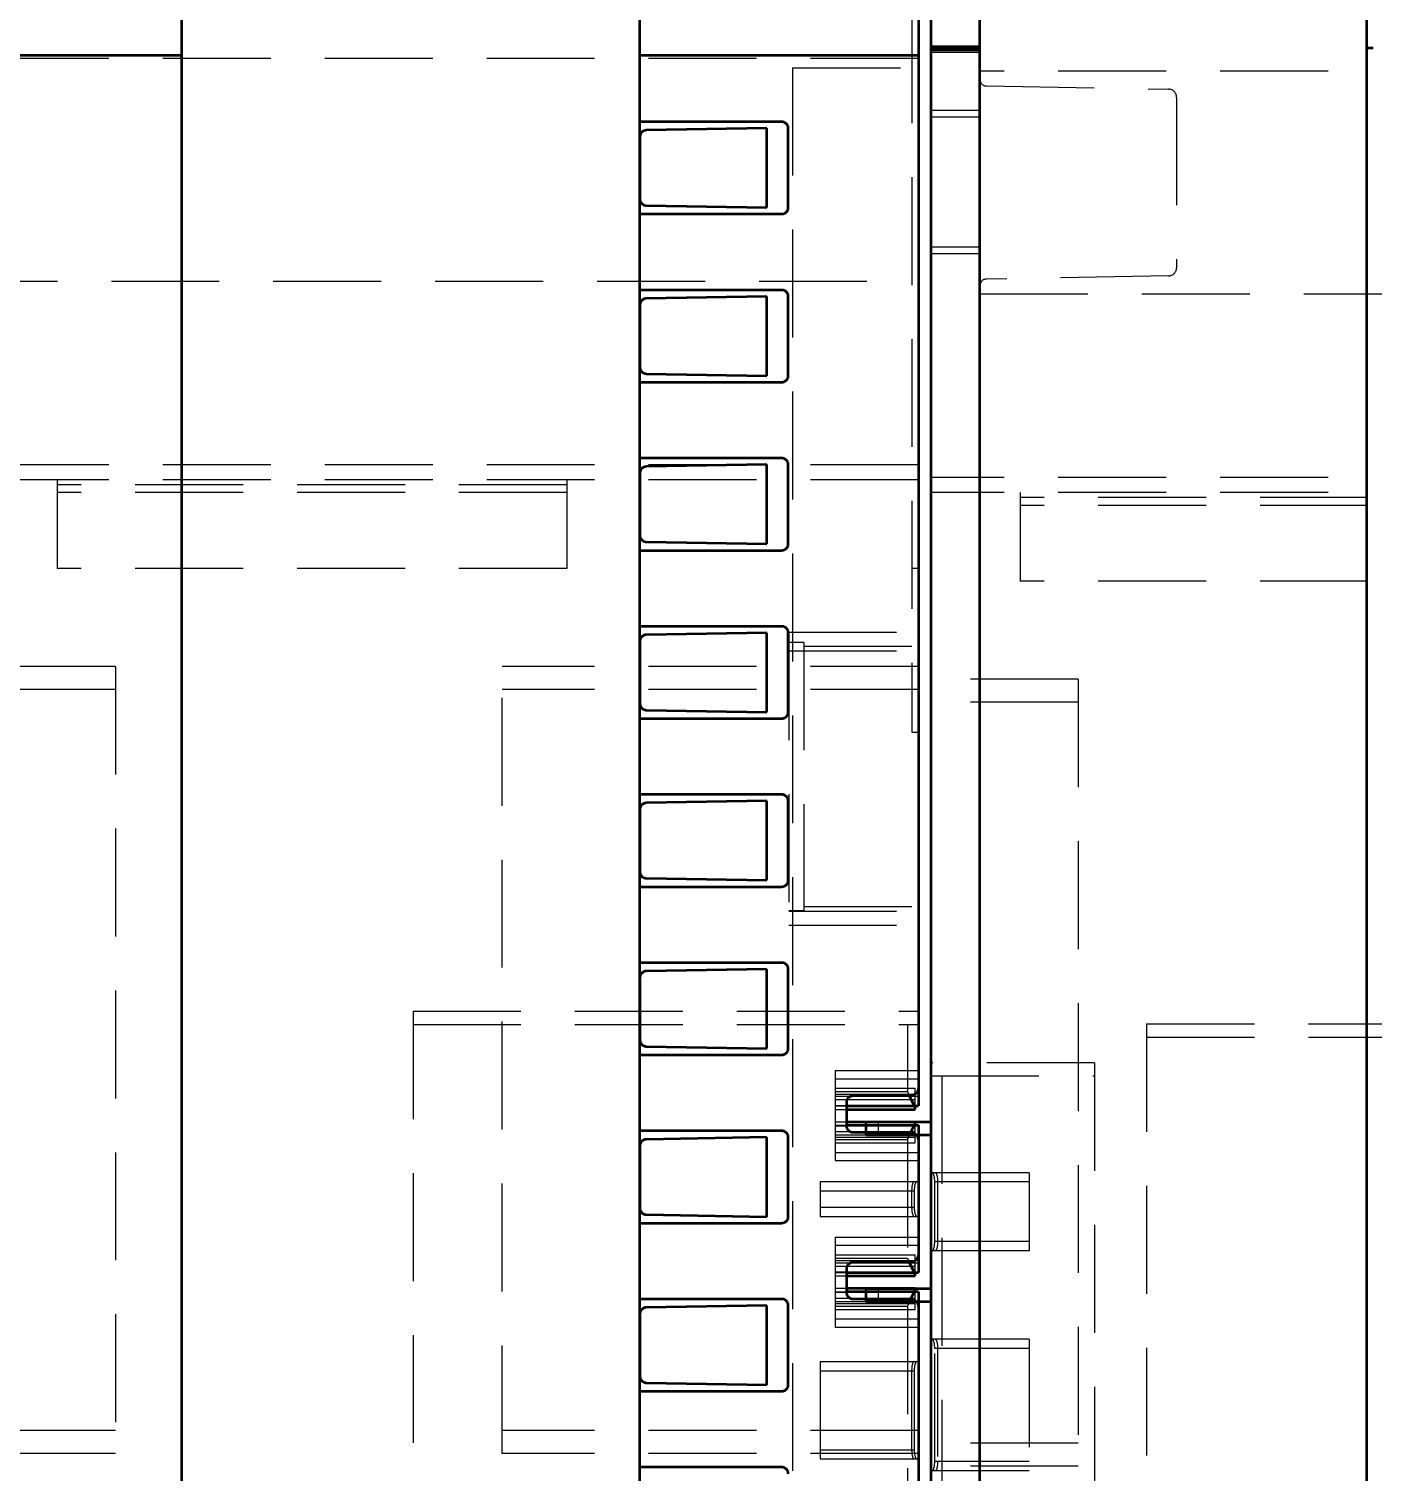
# Model space of a CAD drawing. Extents: x -891 to 6596, y -1 to 298.
# Drawn here: x -323.08 to -316.86, y 172.39 to 179.07 of the extents above; entities that cross this region are included whole.
import ezdxf

# ---------------------------------------------------------------- set-up
doc = ezdxf.new("R2010")
doc.units = 0
doc.header["$MEASUREMENT"] = 0
doc.linetypes.add('DASHED', pattern=[0.75, 0.5, -0.25])
for name, color, linetype, lineweight in [('AM_0', 7, 'Continuous', 50), ('AM_4', 3, 'Continuous', 25), ('AM_9', 6, 'DASHED', 25)]:
    doc.layers.add(name, color=color, linetype=linetype, lineweight=lineweight)

msp = doc.modelspace()

# ---------------------------------------------------------------- linework, layer by layer
at = {"layer": 'AM_0'}
for p, q in [((-318.9624, 184.0456), (-318.9624, 174.0845)), ((-318.9055, 184.0331), (-318.9055, 164.4442)), ((-322.3762, 180.0839), (-322.3762, 164.9585)), ((-320.2534, 164.9585), (-320.2534, 180.0839)), ((-318.6778, 165.1458), (-318.6778, 180.0251)), ((-316.886, 165.1427), (-316.886, 180.0251)), ((-318.6778, 178.9896), (-318.9055, 178.9896)), ((-318.9055, 178.985), (-318.6778, 178.985)), ((-318.6778, 178.9748), (-318.9055, 178.9748)), ((-316.886, 178.985), (-316.8556, 178.985)), ((-322.3762, 178.9502), (-324.4288, 178.9502)), ((-318.9624, 178.9502), (-320.2534, 178.9502)), ((-319.5959, 178.6426), (-320.2534, 178.6426)), ((-320.2531, 178.573), (-320.2531, 178.2854)), ((-319.6644, 178.6131), (-320.2232, 178.6033)), ((-319.6644, 178.2453), (-319.6644, 178.6131)), ((-319.5655, 178.2461), (-319.5655, 178.6122)), ((-320.2232, 178.255), (-319.6644, 178.2453)), ((-320.2534, 178.2158), (-319.5959, 178.2158)), ((-319.5959, 177.8636), (-320.2534, 177.8636)), ((-319.6644, 177.8341), (-320.2232, 177.8244)), ((-319.6644, 177.4663), (-319.6644, 177.8341)), ((-319.5655, 177.4672), (-319.5655, 177.8333)), ((-320.2531, 177.794), (-320.2531, 177.5064)), ((-320.2534, 177.4368), (-319.5959, 177.4368)), ((-320.2232, 177.476), (-319.6644, 177.4663)), ((-319.5959, 177.0847), (-320.2534, 177.0847)), ((-319.6644, 177.0551), (-320.2232, 177.0454)), ((-319.6644, 176.6873), (-319.6644, 177.0551)), ((-319.5655, 176.6882), (-319.5655, 177.0543)), ((-320.2531, 177.015), (-320.2531, 176.7274)), ((-320.2232, 176.6971), (-319.6644, 176.6873)), ((-320.2534, 176.6578), (-319.5959, 176.6578)), ((-319.5959, 176.3057), (-320.2534, 176.3057)), ((-320.2531, 176.2361), (-320.2531, 175.9485)), ((-319.6644, 176.2762), (-320.2232, 176.2664)), ((-319.6644, 175.9084), (-319.6644, 176.2762)), ((-319.5655, 175.9092), (-319.5655, 176.2753)), ((-320.2232, 175.9181), (-319.6644, 175.9084)), ((-320.2534, 175.8788), (-319.5959, 175.8788)), ((-319.5959, 175.5267), (-320.2534, 175.5267)), ((-319.6644, 175.4972), (-320.2232, 175.4875)), ((-319.6644, 175.1294), (-319.6644, 175.4972)), ((-319.5655, 175.1302), (-319.5655, 175.4963)), ((-320.2531, 175.4571), (-320.2531, 175.1695)), ((-320.2534, 175.0999), (-319.5959, 175.0999)), ((-320.2232, 175.1391), (-319.6644, 175.1294)), ((-319.5959, 174.7477), (-320.2534, 174.7477)), ((-319.6644, 174.7182), (-320.2232, 174.7085)), ((-319.6644, 174.3504), (-319.6644, 174.7182)), ((-319.5655, 174.3513), (-319.5655, 174.7174)), ((-320.2531, 174.6781), (-320.2531, 174.3905)), ((-320.2232, 174.3602), (-319.6644, 174.3504)), ((-320.2534, 174.3209), (-319.5959, 174.3209)), ((-319.2964, 174.1002), (-319.2964, 173.9928)), ((-319.2964, 174.0845), (-318.9624, 174.0845)), ((-318.9922, 174.1353), (-319.2666, 174.1306)), ((-319.0066, 174.1351), (-318.9831, 174.0845)), ((-318.9772, 174.0685), (-318.9772, 174.0845)), ((-319.2964, 174.0685), (-318.9772, 174.0685)), ((-319.5959, 173.9688), (-320.2534, 173.9688)), ((-319.2964, 174.0108), (-318.9772, 174.0108)), ((-319.2964, 173.9949), (-318.9624, 173.9949)), ((-319.2666, 173.9625), (-318.9922, 173.9577)), ((-319.2062, 174.0105), (-318.9055, 174.0105)), ((-319.2062, 174.0105), (-319.2062, 173.9498)), ((-319.2062, 173.9498), (-318.9055, 173.9498)), ((-318.9831, 173.9949), (-319.0003, 173.9578)), ((-318.9772, 173.9949), (-318.9772, 174.0108)), ((-318.9624, 173.9949), (-318.9624, 173.3131)), ((-320.2531, 173.8991), (-320.2531, 173.6116)), ((-319.6644, 173.9393), (-320.2232, 173.9295)), ((-319.6644, 173.5714), (-319.6644, 173.9393)), ((-319.5655, 173.5723), (-319.5655, 173.9384)), ((-320.2232, 173.5812), (-319.6644, 173.5714)), ((-320.2534, 173.5419), (-319.5959, 173.5419)), ((-318.9922, 173.364), (-319.2666, 173.3592)), ((-319.0066, 173.3637), (-318.9831, 173.3131)), ((-319.2964, 173.3288), (-319.2964, 173.2215)), ((-319.2964, 173.3131), (-318.9624, 173.3131)), ((-319.2964, 173.2972), (-318.9772, 173.2972)), ((-318.9772, 173.2972), (-318.9772, 173.3131)), ((-319.2964, 173.2395), (-318.9772, 173.2395)), ((-318.9624, 173.2235), (-319.2964, 173.2235)), ((-319.2062, 173.2392), (-318.9055, 173.2392)), ((-319.2062, 173.2392), (-319.2062, 173.1784)), ((-318.9831, 173.2235), (-319.0003, 173.1865)), ((-318.9772, 173.2235), (-318.9772, 173.2395)), ((-318.9624, 173.2235), (-318.9624, 168.6848)), ((-319.5959, 173.1898), (-320.2534, 173.1898)), ((-319.6644, 173.1603), (-320.2232, 173.1505)), ((-319.6644, 172.7925), (-319.6644, 173.1603)), ((-319.5655, 172.7933), (-319.5655, 173.1594)), ((-319.2666, 173.1911), (-318.9922, 173.1863)), ((-319.2062, 173.1784), (-318.9055, 173.1784)), ((-320.2531, 173.1202), (-320.2531, 172.8326)), ((-320.2534, 172.763), (-319.5959, 172.763)), ((-320.2232, 172.8022), (-319.6644, 172.7925)), ((-319.5959, 172.4108), (-320.2534, 172.4108))]:
    msp.add_line(p, q, dxfattribs=at)
for points in [[(-319.5655, 178.6122), (-319.5656, 178.6149), (-319.566, 178.6175), (-319.5665, 178.6201), (-319.5673, 178.6226), (-319.5683, 178.6251), (-319.5696, 178.6274), (-319.571, 178.6296), (-319.5726, 178.6317), (-319.5744, 178.6337), (-319.5763, 178.6355), (-319.5785, 178.6371), (-319.5807, 178.6385), (-319.583, 178.6397), (-319.5855, 178.6408), (-319.588, 178.6416), (-319.5906, 178.6421), (-319.5932, 178.6425), (-319.5959, 178.6426)], [(-320.2232, 178.6033), (-320.2259, 178.6032), (-320.2285, 178.6028), (-320.2311, 178.6022), (-320.2336, 178.6013), (-320.236, 178.6003), (-320.2383, 178.599), (-320.2405, 178.5975), (-320.2426, 178.5959), (-320.2445, 178.5941), (-320.2463, 178.5921), (-320.2479, 178.5899), (-320.2493, 178.5877), (-320.2504, 178.5853), (-320.2514, 178.5829), (-320.2522, 178.5803), (-320.2527, 178.5777), (-320.253, 178.5751), (-320.2531, 178.573)], [(-320.2531, 178.2854), (-320.2529, 178.2827), (-320.2526, 178.2801), (-320.252, 178.2775), (-320.2512, 178.275), (-320.2502, 178.2725), (-320.249, 178.2702), (-320.2476, 178.268), (-320.246, 178.2659), (-320.2442, 178.2639), (-320.2422, 178.2621), (-320.2401, 178.2605), (-320.2379, 178.2591), (-320.2355, 178.2579), (-320.2331, 178.2568), (-320.2305, 178.256), (-320.228, 178.2555), (-320.2253, 178.2551), (-320.2232, 178.255)], [(-319.5959, 178.2158), (-319.5932, 178.2159), (-319.5906, 178.2162), (-319.588, 178.2168), (-319.5855, 178.2176), (-319.583, 178.2186), (-319.5807, 178.2198), (-319.5785, 178.2212), (-319.5763, 178.2229), (-319.5744, 178.2246), (-319.5726, 178.2266), (-319.571, 178.2287), (-319.5696, 178.2309), (-319.5683, 178.2333), (-319.5673, 178.2357), (-319.5665, 178.2383), (-319.566, 178.2408), (-319.5656, 178.2435), (-319.5655, 178.2461)], [(-320.2232, 177.8244), (-320.2259, 177.8242), (-320.2285, 177.8238), (-320.2311, 177.8232), (-320.2336, 177.8223), (-320.236, 177.8213), (-320.2383, 177.82), (-320.2405, 177.8186), (-320.2426, 177.8169), (-320.2445, 177.8151), (-320.2463, 177.8131), (-320.2479, 177.811), (-320.2493, 177.8087), (-320.2504, 177.8063), (-320.2514, 177.8039), (-320.2522, 177.8013), (-320.2527, 177.7987), (-320.253, 177.7961), (-320.2531, 177.794)], [(-319.5655, 177.8333), (-319.5656, 177.8359), (-319.566, 177.8385), (-319.5665, 177.8411), (-319.5673, 177.8436), (-319.5683, 177.8461), (-319.5696, 177.8484), (-319.571, 177.8507), (-319.5726, 177.8528), (-319.5744, 177.8547), (-319.5763, 177.8565), (-319.5785, 177.8581), (-319.5807, 177.8596), (-319.583, 177.8608), (-319.5855, 177.8618), (-319.588, 177.8626), (-319.5906, 177.8632), (-319.5932, 177.8635), (-319.5959, 177.8636)], [(-320.2531, 177.5064), (-320.2529, 177.5038), (-320.2526, 177.5011), (-320.252, 177.4986), (-320.2512, 177.496), (-320.2502, 177.4936), (-320.249, 177.4912), (-320.2476, 177.489), (-320.246, 177.4869), (-320.2442, 177.4849), (-320.2422, 177.4831), (-320.2401, 177.4815), (-320.2379, 177.4801), (-320.2355, 177.4789), (-320.2331, 177.4779), (-320.2305, 177.4771), (-320.228, 177.4765), (-320.2253, 177.4762), (-320.2232, 177.476)], [(-319.5959, 177.4368), (-319.5932, 177.4369), (-319.5906, 177.4372), (-319.588, 177.4378), (-319.5855, 177.4386), (-319.583, 177.4396), (-319.5807, 177.4409), (-319.5785, 177.4423), (-319.5763, 177.4439), (-319.5744, 177.4457), (-319.5726, 177.4476), (-319.571, 177.4497), (-319.5696, 177.452), (-319.5683, 177.4543), (-319.5673, 177.4568), (-319.5665, 177.4593), (-319.566, 177.4619), (-319.5656, 177.4645), (-319.5655, 177.4672)], [(-320.2232, 177.0454), (-320.2259, 177.0452), (-320.2285, 177.0448), (-320.2311, 177.0442), (-320.2336, 177.0434), (-320.236, 177.0423), (-320.2383, 177.0411), (-320.2405, 177.0396), (-320.2426, 177.0379), (-320.2445, 177.0361), (-320.2463, 177.0341), (-320.2479, 177.032), (-320.2493, 177.0297), (-320.2504, 177.0274), (-320.2514, 177.0249), (-320.2522, 177.0224), (-320.2527, 177.0198), (-320.253, 177.0171), (-320.2531, 177.015)], [(-319.5655, 177.0543), (-319.5656, 177.0569), (-319.566, 177.0596), (-319.5665, 177.0621), (-319.5673, 177.0647), (-319.5683, 177.0671), (-319.5696, 177.0695), (-319.571, 177.0717), (-319.5726, 177.0738), (-319.5744, 177.0758), (-319.5763, 177.0775), (-319.5785, 177.0792), (-319.5807, 177.0806), (-319.583, 177.0818), (-319.5855, 177.0828), (-319.588, 177.0836), (-319.5906, 177.0842), (-319.5932, 177.0845), (-319.5959, 177.0847)], [(-320.2531, 176.7274), (-320.2529, 176.7248), (-320.2526, 176.7222), (-320.252, 176.7196), (-320.2512, 176.7171), (-320.2502, 176.7146), (-320.249, 176.7123), (-320.2476, 176.71), (-320.246, 176.7079), (-320.2442, 176.706), (-320.2422, 176.7042), (-320.2401, 176.7026), (-320.2379, 176.7011), (-320.2355, 176.6999), (-320.2331, 176.6989), (-320.2305, 176.6981), (-320.228, 176.6975), (-320.2253, 176.6972), (-320.2232, 176.6971)], [(-319.5959, 176.6578), (-319.5932, 176.6579), (-319.5906, 176.6583), (-319.588, 176.6588), (-319.5855, 176.6596), (-319.583, 176.6607), (-319.5807, 176.6619), (-319.5785, 176.6633), (-319.5763, 176.6649), (-319.5744, 176.6667), (-319.5726, 176.6687), (-319.571, 176.6708), (-319.5696, 176.673), (-319.5683, 176.6753), (-319.5673, 176.6778), (-319.5665, 176.6803), (-319.566, 176.6829), (-319.5656, 176.6855), (-319.5655, 176.6882)], [(-319.5655, 176.2753), (-319.5656, 176.278), (-319.566, 176.2806), (-319.5665, 176.2832), (-319.5673, 176.2857), (-319.5683, 176.2881), (-319.5696, 176.2905), (-319.571, 176.2927), (-319.5726, 176.2948), (-319.5744, 176.2968), (-319.5763, 176.2986), (-319.5785, 176.3002), (-319.5807, 176.3016), (-319.583, 176.3028), (-319.5855, 176.3039), (-319.588, 176.3046), (-319.5906, 176.3052), (-319.5932, 176.3056), (-319.5959, 176.3057)], [(-320.2232, 176.2664), (-320.2259, 176.2663), (-320.2285, 176.2659), (-320.2311, 176.2652), (-320.2336, 176.2644), (-320.236, 176.2634), (-320.2383, 176.2621), (-320.2405, 176.2606), (-320.2426, 176.259), (-320.2445, 176.2572), (-320.2463, 176.2552), (-320.2479, 176.253), (-320.2493, 176.2508), (-320.2504, 176.2484), (-320.2514, 176.2459), (-320.2522, 176.2434), (-320.2527, 176.2408), (-320.253, 176.2382), (-320.2531, 176.2361)], [(-320.2531, 175.9485), (-320.2529, 175.9458), (-320.2526, 175.9432), (-320.252, 175.9406), (-320.2512, 175.9381), (-320.2502, 175.9356), (-320.249, 175.9333), (-320.2476, 175.9311), (-320.246, 175.929), (-320.2442, 175.927), (-320.2422, 175.9252), (-320.2401, 175.9236), (-320.2379, 175.9222), (-320.2355, 175.9209), (-320.2331, 175.9199), (-320.2305, 175.9191), (-320.228, 175.9186), (-320.2253, 175.9182), (-320.2232, 175.9181)], [(-319.5959, 175.8788), (-319.5932, 175.879), (-319.5906, 175.8793), (-319.588, 175.8799), (-319.5855, 175.8807), (-319.583, 175.8817), (-319.5807, 175.8829), (-319.5785, 175.8843), (-319.5763, 175.8859), (-319.5744, 175.8877), (-319.5726, 175.8897), (-319.571, 175.8918), (-319.5696, 175.894), (-319.5683, 175.8964), (-319.5673, 175.8988), (-319.5665, 175.9014), (-319.566, 175.9039), (-319.5656, 175.9066), (-319.5655, 175.9092)], [(-320.2232, 175.4875), (-320.2259, 175.4873), (-320.2285, 175.4869), (-320.2311, 175.4863), (-320.2336, 175.4854), (-320.236, 175.4844), (-320.2383, 175.4831), (-320.2405, 175.4817), (-320.2426, 175.48), (-320.2445, 175.4782), (-320.2463, 175.4762), (-320.2479, 175.4741), (-320.2493, 175.4718), (-320.2504, 175.4694), (-320.2514, 175.467), (-320.2522, 175.4644), (-320.2527, 175.4618), (-320.253, 175.4592), (-320.2531, 175.4571)], [(-319.5655, 175.4963), (-319.5656, 175.499), (-319.566, 175.5016), (-319.5665, 175.5042), (-319.5673, 175.5067), (-319.5683, 175.5092), (-319.5696, 175.5115), (-319.571, 175.5138), (-319.5726, 175.5159), (-319.5744, 175.5178), (-319.5763, 175.5196), (-319.5785, 175.5212), (-319.5807, 175.5226), (-319.583, 175.5239), (-319.5855, 175.5249), (-319.588, 175.5257), (-319.5906, 175.5263), (-319.5932, 175.5266), (-319.5959, 175.5267)], [(-320.2531, 175.1695), (-320.2529, 175.1669), (-320.2526, 175.1642), (-320.252, 175.1616), (-320.2512, 175.1591), (-320.2502, 175.1567), (-320.249, 175.1543), (-320.2476, 175.1521), (-320.246, 175.15), (-320.2442, 175.148), (-320.2422, 175.1462), (-320.2401, 175.1446), (-320.2379, 175.1432), (-320.2355, 175.142), (-320.2331, 175.141), (-320.2305, 175.1402), (-320.228, 175.1396), (-320.2253, 175.1392), (-320.2232, 175.1391)], [(-319.5959, 175.0999), (-319.5932, 175.1), (-319.5906, 175.1003), (-319.588, 175.1009), (-319.5855, 175.1017), (-319.583, 175.1027), (-319.5807, 175.1039), (-319.5785, 175.1054), (-319.5763, 175.107), (-319.5744, 175.1088), (-319.5726, 175.1107), (-319.571, 175.1128), (-319.5696, 175.1151), (-319.5683, 175.1174), (-319.5673, 175.1199), (-319.5665, 175.1224), (-319.566, 175.125), (-319.5656, 175.1276), (-319.5655, 175.1302)], [(-320.2232, 174.7085), (-320.2259, 174.7083), (-320.2285, 174.7079), (-320.2311, 174.7073), (-320.2336, 174.7065), (-320.236, 174.7054), (-320.2383, 174.7041), (-320.2405, 174.7027), (-320.2426, 174.701), (-320.2445, 174.6992), (-320.2463, 174.6972), (-320.2479, 174.6951), (-320.2493, 174.6928), (-320.2504, 174.6905), (-320.2514, 174.688), (-320.2522, 174.6855), (-320.2527, 174.6829), (-320.253, 174.6802), (-320.2531, 174.6781)], [(-319.5655, 174.7174), (-319.5656, 174.72), (-319.566, 174.7226), (-319.5665, 174.7252), (-319.5673, 174.7278), (-319.5683, 174.7302), (-319.5696, 174.7326), (-319.571, 174.7348), (-319.5726, 174.7369), (-319.5744, 174.7389), (-319.5763, 174.7406), (-319.5785, 174.7423), (-319.5807, 174.7437), (-319.583, 174.7449), (-319.5855, 174.7459), (-319.588, 174.7467), (-319.5906, 174.7473), (-319.5932, 174.7476), (-319.5959, 174.7477)], [(-320.2531, 174.3905), (-320.2529, 174.3879), (-320.2526, 174.3853), (-320.252, 174.3827), (-320.2512, 174.3801), (-320.2502, 174.3777), (-320.249, 174.3753), (-320.2476, 174.3731), (-320.246, 174.371), (-320.2442, 174.3691), (-320.2422, 174.3673), (-320.2401, 174.3657), (-320.2379, 174.3642), (-320.2355, 174.363), (-320.2331, 174.362), (-320.2305, 174.3612), (-320.228, 174.3606), (-320.2253, 174.3603), (-320.2232, 174.3602)], [(-319.5959, 174.3209), (-319.5932, 174.321), (-319.5906, 174.3214), (-319.588, 174.3219), (-319.5855, 174.3227), (-319.583, 174.3238), (-319.5807, 174.325), (-319.5785, 174.3264), (-319.5763, 174.328), (-319.5744, 174.3298), (-319.5726, 174.3318), (-319.571, 174.3339), (-319.5696, 174.3361), (-319.5683, 174.3384), (-319.5673, 174.3409), (-319.5665, 174.3434), (-319.566, 174.346), (-319.5656, 174.3486), (-319.5655, 174.3513)], [(-318.9922, 174.1353), (-318.9896, 174.1355), (-318.9869, 174.1359), (-318.9844, 174.1365), (-318.9819, 174.1374), (-318.9794, 174.1384), (-318.9771, 174.1397), (-318.9749, 174.1411), (-318.9728, 174.1428), (-318.9709, 174.1446), (-318.9691, 174.1466), (-318.9676, 174.1487), (-318.9662, 174.151), (-318.965, 174.1534), (-318.964, 174.1558), (-318.9633, 174.1584), (-318.9627, 174.161), (-318.9624, 174.1636), (-318.9624, 174.1657)], [(-319.2666, 174.1306), (-319.2692, 174.1304), (-319.2719, 174.13), (-319.2744, 174.1294), (-319.2769, 174.1285), (-319.2794, 174.1275), (-319.2817, 174.1262), (-319.2839, 174.1248), (-319.286, 174.1231), (-319.2879, 174.1213), (-319.2897, 174.1193), (-319.2912, 174.1172), (-319.2926, 174.1149), (-319.2938, 174.1125), (-319.2948, 174.1101), (-319.2955, 174.1075), (-319.2961, 174.1049), (-319.2964, 174.1023), (-319.2964, 174.1002)], [(-319.5655, 173.9384), (-319.5656, 173.9411), (-319.566, 173.9437), (-319.5665, 173.9463), (-319.5673, 173.9488), (-319.5683, 173.9512), (-319.5696, 173.9536), (-319.571, 173.9558), (-319.5726, 173.9579), (-319.5744, 173.9599), (-319.5763, 173.9617), (-319.5785, 173.9633), (-319.5807, 173.9647), (-319.583, 173.9659), (-319.5855, 173.9669), (-319.588, 173.9677), (-319.5906, 173.9683), (-319.5932, 173.9687), (-319.5959, 173.9688)], [(-319.2964, 173.9928), (-319.2963, 173.9902), (-319.296, 173.9876), (-319.2954, 173.985), (-319.2946, 173.9825), (-319.2936, 173.98), (-319.2924, 173.9777), (-319.2909, 173.9754), (-319.2893, 173.9733), (-319.2875, 173.9714), (-319.2856, 173.9696), (-319.2835, 173.968), (-319.2812, 173.9665), (-319.2789, 173.9653), (-319.2764, 173.9643), (-319.2739, 173.9635), (-319.2713, 173.9629), (-319.2687, 173.9626), (-319.2666, 173.9625)], [(-318.9624, 173.9273), (-318.9625, 173.93), (-318.9628, 173.9326), (-318.9634, 173.9352), (-318.9642, 173.9377), (-318.9652, 173.9402), (-318.9664, 173.9425), (-318.9679, 173.9448), (-318.9695, 173.9469), (-318.9713, 173.9488), (-318.9732, 173.9506), (-318.9753, 173.9522), (-318.9776, 173.9536), (-318.9799, 173.9549), (-318.9824, 173.9559), (-318.9849, 173.9567), (-318.9875, 173.9572), (-318.9901, 173.9576), (-318.9922, 173.9577)], [(-320.2232, 173.9295), (-320.2259, 173.9294), (-320.2285, 173.929), (-320.2311, 173.9283), (-320.2336, 173.9275), (-320.236, 173.9264), (-320.2383, 173.9252), (-320.2405, 173.9237), (-320.2426, 173.9221), (-320.2445, 173.9202), (-320.2463, 173.9183), (-320.2479, 173.9161), (-320.2493, 173.9139), (-320.2504, 173.9115), (-320.2514, 173.909), (-320.2522, 173.9065), (-320.2527, 173.9039), (-320.253, 173.9013), (-320.2531, 173.8991)], [(-320.2531, 173.6116), (-320.2529, 173.6089), (-320.2526, 173.6063), (-320.252, 173.6037), (-320.2512, 173.6012), (-320.2502, 173.5987), (-320.249, 173.5964), (-320.2476, 173.5941), (-320.246, 173.592), (-320.2442, 173.5901), (-320.2422, 173.5883), (-320.2401, 173.5867), (-320.2379, 173.5853), (-320.2355, 173.584), (-320.2331, 173.583), (-320.2305, 173.5822), (-320.228, 173.5817), (-320.2253, 173.5813), (-320.2232, 173.5812)], [(-319.5959, 173.5419), (-319.5932, 173.5421), (-319.5906, 173.5424), (-319.588, 173.543), (-319.5855, 173.5438), (-319.583, 173.5448), (-319.5807, 173.546), (-319.5785, 173.5474), (-319.5763, 173.549), (-319.5744, 173.5508), (-319.5726, 173.5528), (-319.571, 173.5549), (-319.5696, 173.5571), (-319.5683, 173.5595), (-319.5673, 173.5619), (-319.5665, 173.5644), (-319.566, 173.567), (-319.5656, 173.5697), (-319.5655, 173.5723)], [(-319.2666, 173.3592), (-319.2692, 173.359), (-319.2719, 173.3586), (-319.2744, 173.358), (-319.2769, 173.3572), (-319.2794, 173.3561), (-319.2817, 173.3548), (-319.2839, 173.3534), (-319.286, 173.3517), (-319.2879, 173.3499), (-319.2897, 173.3479), (-319.2912, 173.3458), (-319.2926, 173.3435), (-319.2938, 173.3412), (-319.2948, 173.3387), (-319.2955, 173.3362), (-319.2961, 173.3336), (-319.2964, 173.3309), (-319.2964, 173.3288)], [(-318.9922, 173.364), (-318.9896, 173.3641), (-318.9869, 173.3645), (-318.9844, 173.3651), (-318.9819, 173.366), (-318.9794, 173.367), (-318.9771, 173.3683), (-318.9749, 173.3698), (-318.9728, 173.3714), (-318.9709, 173.3732), (-318.9691, 173.3752), (-318.9676, 173.3774), (-318.9662, 173.3796), (-318.965, 173.382), (-318.964, 173.3844), (-318.9633, 173.387), (-318.9627, 173.3896), (-318.9624, 173.3922), (-318.9624, 173.3943)], [(-319.2964, 173.2215), (-319.2963, 173.2188), (-319.296, 173.2162), (-319.2954, 173.2136), (-319.2946, 173.2111), (-319.2936, 173.2086), (-319.2924, 173.2063), (-319.2909, 173.2041), (-319.2893, 173.202), (-319.2875, 173.2), (-319.2856, 173.1982), (-319.2835, 173.1966), (-319.2812, 173.1952), (-319.2789, 173.1939), (-319.2764, 173.1929), (-319.2739, 173.1921), (-319.2713, 173.1916), (-319.2687, 173.1912), (-319.2666, 173.1911)], [(-320.2232, 173.1505), (-320.2259, 173.1504), (-320.2285, 173.15), (-320.2311, 173.1494), (-320.2336, 173.1485), (-320.236, 173.1475), (-320.2383, 173.1462), (-320.2405, 173.1447), (-320.2426, 173.1431), (-320.2445, 173.1413), (-320.2463, 173.1393), (-320.2479, 173.1372), (-320.2493, 173.1349), (-320.2504, 173.1325), (-320.2514, 173.1301), (-320.2522, 173.1275), (-320.2527, 173.1249), (-320.253, 173.1223), (-320.2531, 173.1202)], [(-319.5655, 173.1594), (-319.5656, 173.1621), (-319.566, 173.1647), (-319.5665, 173.1673), (-319.5673, 173.1698), (-319.5683, 173.1723), (-319.5696, 173.1746), (-319.571, 173.1769), (-319.5726, 173.179), (-319.5744, 173.1809), (-319.5763, 173.1827), (-319.5785, 173.1843), (-319.5807, 173.1857), (-319.583, 173.187), (-319.5855, 173.188), (-319.588, 173.1888), (-319.5906, 173.1893), (-319.5932, 173.1897), (-319.5959, 173.1898)], [(-318.9624, 173.156), (-318.9625, 173.1586), (-318.9628, 173.1612), (-318.9634, 173.1638), (-318.9642, 173.1663), (-318.9652, 173.1688), (-318.9664, 173.1711), (-318.9679, 173.1734), (-318.9695, 173.1755), (-318.9713, 173.1774), (-318.9732, 173.1792), (-318.9753, 173.1808), (-318.9776, 173.1823), (-318.9799, 173.1835), (-318.9824, 173.1845), (-318.9849, 173.1853), (-318.9875, 173.1859), (-318.9901, 173.1862), (-318.9922, 173.1863)], [(-320.2531, 172.8326), (-320.2529, 172.8299), (-320.2526, 172.8273), (-320.252, 172.8247), (-320.2512, 172.8222), (-320.2502, 172.8198), (-320.249, 172.8174), (-320.2476, 172.8152), (-320.246, 172.8131), (-320.2442, 172.8111), (-320.2422, 172.8093), (-320.2401, 172.8077), (-320.2379, 172.8063), (-320.2355, 172.8051), (-320.2331, 172.8041), (-320.2305, 172.8033), (-320.228, 172.8027), (-320.2253, 172.8023), (-320.2232, 172.8022)], [(-319.5959, 172.763), (-319.5932, 172.7631), (-319.5906, 172.7634), (-319.588, 172.764), (-319.5855, 172.7648), (-319.583, 172.7658), (-319.5807, 172.767), (-319.5785, 172.7685), (-319.5763, 172.7701), (-319.5744, 172.7719), (-319.5726, 172.7738), (-319.571, 172.7759), (-319.5696, 172.7782), (-319.5683, 172.7805), (-319.5673, 172.783), (-319.5665, 172.7855), (-319.566, 172.7881), (-319.5656, 172.7907), (-319.5655, 172.7933)], [(-319.5655, 172.3805), (-319.5656, 172.3831), (-319.566, 172.3857), (-319.5665, 172.3883), (-319.5673, 172.3909), (-319.5683, 172.3933), (-319.5696, 172.3957), (-319.571, 172.3979), (-319.5726, 172.4), (-319.5744, 172.4019), (-319.5763, 172.4037), (-319.5785, 172.4053), (-319.5807, 172.4068), (-319.583, 172.408), (-319.5855, 172.409), (-319.588, 172.4098), (-319.5906, 172.4104), (-319.5932, 172.4107), (-319.5959, 172.4108)]]:
    msp.add_lwpolyline(points, dxfattribs=at)
at = {"layer": 'AM_4'}
for p, q in [((-318.6778, 178.9634), (-318.9055, 178.9634)), ((-319.1485, 174.0105), (-319.1485, 173.9498)), ((-319.1485, 173.2392), (-319.1485, 173.1784))]:
    msp.add_line(p, q, dxfattribs=at)
at = {"layer": 'AM_9'}
for p, q in [((-318.9927, 180.6366), (-318.9927, 175.8155)), ((-318.9624, 178.9363), (-324.201, 178.9363)), ((-319.5459, 178.8934), (-318.9624, 178.8934)), ((-319.5459, 178.8934), (-319.5459, 165.3908)), ((-315.5649, 178.8775), (-318.6778, 178.8775)), ((-318.6479, 178.8086), (-317.804, 178.7939)), ((-318.6778, 178.695), (-318.9055, 178.695)), ((-317.7667, 178.756), (-317.7667, 177.9669)), ((-318.6778, 178.6646), (-318.9055, 178.6646)), ((-318.6778, 178.0618), (-318.9055, 178.0618)), ((-318.6778, 178.0314), (-318.9055, 178.0314)), ((-324.201, 177.9042), (-318.9624, 177.9042)), ((-317.804, 177.929), (-318.6479, 177.9143)), ((-318.6778, 177.8454), (-315.5649, 177.8454)), ((-318.9624, 177.0546), (-324.4288, 177.0546)), ((-318.9624, 176.9847), (-324.4288, 176.9847)), ((-322.9524, 176.9847), (-322.9524, 176.5732)), ((-320.5908, 176.9608), (-322.9524, 176.9608)), ((-320.5908, 176.9847), (-320.5908, 176.5732)), ((-315.5649, 176.9958), (-318.9055, 176.9958)), ((-320.5908, 176.925), (-322.9524, 176.925)), ((-315.5649, 176.926), (-318.9055, 176.926)), ((-318.492, 176.926), (-318.492, 176.5145)), ((-316.1304, 176.9021), (-318.492, 176.9021)), ((-316.1304, 176.8662), (-318.492, 176.8662)), ((-320.5908, 176.5732), (-322.9524, 176.5732)), ((-318.9927, 176.5748), (-318.9624, 176.5748)), ((-316.1304, 176.5145), (-318.492, 176.5145)), ((-319.5637, 176.2787), (-319.5637, 174.9212)), ((-319.5637, 176.2787), (-318.9624, 176.2787)), ((-319.4938, 176.2315), (-319.5637, 176.2315)), ((-319.4938, 176.2315), (-319.4938, 174.9888)), ((-319.5637, 176.1922), (-318.9624, 176.1922)), ((-319.4938, 176.2133), (-318.9624, 176.2133)), ((-322.6826, 176.1192), (-324.4288, 176.1192)), ((-322.6826, 176.1192), (-322.6826, 172.4749)), ((-320.8908, 172.4749), (-320.8908, 176.1192)), ((-318.9624, 176.1192), (-320.8908, 176.1192)), ((-318.2222, 176.0605), (-318.9055, 176.0605)), ((-318.2222, 176.0605), (-318.2222, 172.4162)), ((-322.6826, 176.0129), (-324.4288, 176.0129)), ((-318.9624, 176.0129), (-320.8908, 176.0129)), ((-318.2222, 175.9542), (-318.9055, 175.9542)), ((-318.9927, 175.8155), (-318.9624, 175.8155)), ((-319.5637, 174.9888), (-319.4938, 174.9888)), ((-319.5637, 174.9865), (-318.9624, 174.9865)), ((-319.4938, 175.0076), (-318.9624, 175.0076)), ((-319.5637, 174.9212), (-318.9624, 174.9212)), ((-321.3038, 174.5233), (-321.3038, 167.3835)), ((-321.3038, 174.5233), (-318.9624, 174.5233)), ((-321.3038, 174.4611), (-318.9624, 174.4611)), ((-319.014, 174.4611), (-319.014, 174.1511)), ((-317.9064, 174.4646), (-317.9064, 167.3248)), ((-317.9064, 174.4646), (-315.5649, 174.4646)), ((-317.9064, 174.4023), (-315.5649, 174.4023)), ((-318.1463, 174.2839), (-318.9055, 174.2839)), ((-318.1463, 174.2839), (-318.1463, 167.5055)), ((-319.3481, 174.2485), (-318.9624, 174.2485)), ((-319.3481, 174.2485), (-319.3481, 173.8309)), ((-318.9055, 174.2231), (-318.1463, 174.2231)), ((-318.8539, 174.2231), (-318.8539, 167.5662)), ((-319.3481, 174.2105), (-318.9624, 174.2105)), ((-319.3481, 174.1665), (-318.9772, 174.1665)), ((-319.3481, 174.1511), (-319.014, 174.1511)), ((-319.014, 174.1511), (-319.0066, 174.1351)), ((-318.9772, 174.0845), (-318.9772, 174.1665)), ((-319.3481, 174.1394), (-318.9772, 174.1394)), ((-319.3481, 174.1293), (-318.9772, 174.1293)), ((-319.3481, 174.1292), (-318.9624, 174.1292)), ((-319.3481, 174.1139), (-318.9772, 174.1139)), ((-319.3481, 174.0868), (-318.9772, 174.0868)), ((-319.3481, 174.0845), (-319.2964, 174.0845)), ((-319.3481, 174.0685), (-319.2964, 174.0685)), ((-319.3481, 174.0108), (-319.2964, 174.0108)), ((-319.3481, 173.9949), (-319.2964, 173.9949)), ((-319.3481, 173.9925), (-318.9772, 173.9925)), ((-319.3481, 173.9655), (-318.9772, 173.9655)), ((-319.3481, 173.9502), (-318.9624, 173.9502)), ((-319.3481, 173.9501), (-318.9772, 173.9501)), ((-319.0003, 173.9578), (-319.014, 173.9283)), ((-318.9772, 173.9129), (-318.9772, 173.9949)), ((-319.3481, 173.9399), (-318.9772, 173.9399)), ((-319.3481, 173.9283), (-319.014, 173.9283)), ((-319.3481, 173.9129), (-318.9772, 173.9129)), ((-319.014, 173.9283), (-319.014, 173.3797)), ((-319.3481, 173.8689), (-318.9624, 173.8689)), ((-319.3481, 173.8309), (-318.9624, 173.8309)), ((-318.45, 173.7752), (-318.9055, 173.7752)), ((-318.45, 173.7752), (-318.45, 173.4138)), ((-319.4179, 173.7337), (-319.4179, 173.5728)), ((-319.4179, 173.7337), (-318.9624, 173.7337)), ((-319.4179, 173.6912), (-318.9807, 173.6912)), ((-318.9941, 173.6912), (-318.9941, 173.6153)), ((-318.9807, 173.6153), (-318.9807, 173.6912)), ((-318.45, 173.7327), (-318.8872, 173.7327)), ((-318.8872, 173.4563), (-318.8872, 173.7327)), ((-318.8738, 173.7327), (-318.8738, 173.4563)), ((-319.4179, 173.6153), (-318.9807, 173.6153)), ((-319.4179, 173.5728), (-318.9624, 173.5728)), ((-319.3481, 173.4771), (-318.9624, 173.4771)), ((-319.3481, 173.4771), (-319.3481, 173.0595)), ((-319.3481, 173.4391), (-318.9624, 173.4391)), ((-318.45, 173.4138), (-318.9055, 173.4138)), ((-318.45, 173.4563), (-318.8872, 173.4563)), ((-319.3481, 173.3951), (-318.9772, 173.3951)), ((-319.3481, 173.3797), (-319.014, 173.3797)), ((-319.3481, 173.3681), (-318.9772, 173.3681)), ((-319.3481, 173.3579), (-318.9772, 173.3579)), ((-319.3481, 173.3578), (-318.9624, 173.3578)), ((-319.014, 173.3797), (-319.0066, 173.3637)), ((-318.9772, 173.3131), (-318.9772, 173.3951)), ((-319.3481, 173.3425), (-318.9772, 173.3425)), ((-319.3481, 173.3155), (-318.9772, 173.3155)), ((-319.3481, 173.3131), (-319.2964, 173.3131)), ((-319.3481, 173.2972), (-319.2964, 173.2972)), ((-319.3481, 173.2395), (-319.2964, 173.2395)), ((-319.3481, 173.2235), (-319.2964, 173.2235)), ((-319.3481, 173.2212), (-318.9772, 173.2212)), ((-318.9772, 173.1415), (-318.9772, 173.2235)), ((-319.3481, 173.1941), (-318.9772, 173.1941)), ((-319.3481, 173.1788), (-318.9624, 173.1788)), ((-319.3481, 173.1787), (-318.9772, 173.1787)), ((-319.3481, 173.1686), (-318.9772, 173.1686)), ((-319.3481, 173.1569), (-319.014, 173.1569)), ((-319.0003, 173.1865), (-319.014, 173.1569)), ((-319.014, 173.1569), (-319.014, 168.7515)), ((-319.3481, 173.1415), (-318.9772, 173.1415)), ((-319.3481, 173.0975), (-318.9624, 173.0975)), ((-319.3481, 173.0595), (-318.9624, 173.0595)), ((-318.45, 173.0038), (-318.9055, 173.0038)), ((-318.45, 172.9613), (-318.8872, 172.9613)), ((-318.8872, 172.4374), (-318.8872, 172.9613)), ((-318.8738, 172.9613), (-318.8738, 172.4374)), ((-318.45, 173.0038), (-318.45, 172.3949)), ((-319.4179, 172.9001), (-318.9624, 172.9001)), ((-319.4179, 172.9001), (-319.4179, 172.4491)), ((-319.4179, 172.8576), (-318.9807, 172.8576)), ((-318.9941, 172.8576), (-318.9941, 172.4916)), ((-318.9807, 172.4916), (-318.9807, 172.8576)), ((-322.6826, 172.5812), (-324.4288, 172.5812)), ((-318.9624, 172.5812), (-320.8908, 172.5812)), ((-319.4179, 172.4916), (-318.9807, 172.4916)), ((-318.2222, 172.5224), (-318.9055, 172.5224)), ((-322.6826, 172.4749), (-324.4288, 172.4749)), ((-318.9624, 172.4749), (-320.8908, 172.4749)), ((-319.4179, 172.4491), (-318.9624, 172.4491)), ((-318.2222, 172.4162), (-318.9055, 172.4162)), ((-318.45, 172.4374), (-318.8872, 172.4374)), ((-318.45, 172.3949), (-318.9055, 172.3949))]:
    msp.add_line(p, q, dxfattribs=at)
for points in [[(-318.8872, 173.7327), (-318.8873, 173.7364), (-318.8874, 173.74), (-318.8876, 173.7437), (-318.8879, 173.7472), (-318.8883, 173.7506), (-318.8888, 173.7539), (-318.8893, 173.757), (-318.8899, 173.76), (-318.8906, 173.7627), (-318.8913, 173.7652), (-318.8921, 173.7675), (-318.8929, 173.7695), (-318.8938, 173.7712), (-318.8947, 173.7726), (-318.8957, 173.7737), (-318.8966, 173.7745), (-318.8976, 173.775), (-318.8986, 173.7752)], [(-318.8852, 173.7752), (-318.8842, 173.775), (-318.8832, 173.7745), (-318.8822, 173.7737), (-318.8813, 173.7726), (-318.8804, 173.7712), (-318.8795, 173.7695), (-318.8787, 173.7675), (-318.8779, 173.7652), (-318.8771, 173.7627), (-318.8765, 173.76), (-318.8759, 173.757), (-318.8753, 173.7539), (-318.8749, 173.7506), (-318.8745, 173.7472), (-318.8742, 173.7437), (-318.874, 173.74), (-318.8739, 173.7364), (-318.8738, 173.7327)], [(-318.9827, 173.7337), (-318.9837, 173.7336), (-318.9847, 173.7331), (-318.9856, 173.7323), (-318.9866, 173.7312), (-318.9875, 173.7297), (-318.9884, 173.728), (-318.9892, 173.726), (-318.99, 173.7238), (-318.9907, 173.7213), (-318.9914, 173.7185), (-318.992, 173.7156), (-318.9926, 173.7125), (-318.993, 173.7092), (-318.9934, 173.7057), (-318.9937, 173.7022), (-318.9939, 173.6986), (-318.994, 173.6949), (-318.9941, 173.6912)], [(-318.9807, 173.6912), (-318.9806, 173.6949), (-318.9805, 173.6986), (-318.9803, 173.7022), (-318.98, 173.7057), (-318.9796, 173.7092), (-318.9791, 173.7125), (-318.9786, 173.7156), (-318.978, 173.7185), (-318.9773, 173.7213), (-318.9766, 173.7238), (-318.9758, 173.726), (-318.975, 173.728), (-318.9741, 173.7297), (-318.9732, 173.7312), (-318.9722, 173.7323), (-318.9713, 173.7331), (-318.9703, 173.7336), (-318.9693, 173.7337)], [(-318.9941, 173.6153), (-318.994, 173.6116), (-318.9939, 173.6079), (-318.9937, 173.6043), (-318.9934, 173.6007), (-318.993, 173.5973), (-318.9926, 173.594), (-318.992, 173.5909), (-318.9914, 173.588), (-318.9907, 173.5852), (-318.99, 173.5827), (-318.9892, 173.5805), (-318.9884, 173.5785), (-318.9875, 173.5767), (-318.9866, 173.5753), (-318.9856, 173.5742), (-318.9847, 173.5734), (-318.9837, 173.5729), (-318.9827, 173.5728)], [(-318.9693, 173.5728), (-318.9703, 173.5729), (-318.9713, 173.5734), (-318.9722, 173.5742), (-318.9732, 173.5753), (-318.9741, 173.5767), (-318.975, 173.5785), (-318.9758, 173.5805), (-318.9766, 173.5827), (-318.9773, 173.5852), (-318.978, 173.588), (-318.9786, 173.5909), (-318.9791, 173.594), (-318.9796, 173.5973), (-318.98, 173.6007), (-318.9803, 173.6043), (-318.9805, 173.6079), (-318.9806, 173.6116), (-318.9807, 173.6153)], [(-318.8986, 173.4138), (-318.8976, 173.4139), (-318.8966, 173.4144), (-318.8957, 173.4152), (-318.8947, 173.4163), (-318.8938, 173.4178), (-318.8929, 173.4195), (-318.8921, 173.4215), (-318.8913, 173.4237), (-318.8906, 173.4262), (-318.8899, 173.429), (-318.8893, 173.4319), (-318.8888, 173.435), (-318.8883, 173.4383), (-318.8879, 173.4418), (-318.8876, 173.4453), (-318.8874, 173.4489), (-318.8873, 173.4526), (-318.8872, 173.4563)], [(-318.8738, 173.4563), (-318.8739, 173.4526), (-318.874, 173.4489), (-318.8742, 173.4453), (-318.8745, 173.4418), (-318.8749, 173.4383), (-318.8753, 173.435), (-318.8759, 173.4319), (-318.8765, 173.429), (-318.8771, 173.4262), (-318.8779, 173.4237), (-318.8787, 173.4215), (-318.8795, 173.4195), (-318.8804, 173.4178), (-318.8813, 173.4163), (-318.8822, 173.4152), (-318.8832, 173.4144), (-318.8842, 173.4139), (-318.8852, 173.4138)], [(-318.8872, 172.9613), (-318.8873, 172.965), (-318.8874, 172.9687), (-318.8876, 172.9723), (-318.8879, 172.9758), (-318.8883, 172.9792), (-318.8888, 172.9825), (-318.8893, 172.9857), (-318.8899, 172.9886), (-318.8906, 172.9913), (-318.8913, 172.9938), (-318.8921, 172.9961), (-318.8929, 172.9981), (-318.8938, 172.9998), (-318.8947, 173.0012), (-318.8957, 173.0023), (-318.8966, 173.0031), (-318.8976, 173.0036), (-318.8986, 173.0038)], [(-318.8852, 173.0038), (-318.8842, 173.0036), (-318.8832, 173.0031), (-318.8822, 173.0023), (-318.8813, 173.0012), (-318.8804, 172.9998), (-318.8795, 172.9981), (-318.8787, 172.9961), (-318.8779, 172.9938), (-318.8771, 172.9913), (-318.8765, 172.9886), (-318.8759, 172.9857), (-318.8753, 172.9825), (-318.8749, 172.9792), (-318.8745, 172.9758), (-318.8742, 172.9723), (-318.874, 172.9687), (-318.8739, 172.965), (-318.8738, 172.9613)], [(-318.9827, 172.9001), (-318.9837, 172.8999), (-318.9847, 172.8994), (-318.9856, 172.8986), (-318.9866, 172.8975), (-318.9875, 172.8961), (-318.9884, 172.8944), (-318.9892, 172.8924), (-318.99, 172.8901), (-318.9907, 172.8876), (-318.9914, 172.8849), (-318.992, 172.882), (-318.9926, 172.8788), (-318.993, 172.8755), (-318.9934, 172.8721), (-318.9937, 172.8686), (-318.9939, 172.865), (-318.994, 172.8613), (-318.9941, 172.8576)], [(-318.9807, 172.8576), (-318.9806, 172.8613), (-318.9805, 172.865), (-318.9803, 172.8686), (-318.98, 172.8721), (-318.9796, 172.8755), (-318.9791, 172.8788), (-318.9786, 172.882), (-318.978, 172.8849), (-318.9773, 172.8876), (-318.9766, 172.8901), (-318.9758, 172.8924), (-318.975, 172.8944), (-318.9741, 172.8961), (-318.9732, 172.8975), (-318.9722, 172.8986), (-318.9713, 172.8994), (-318.9703, 172.8999), (-318.9693, 172.9001)], [(-318.9941, 172.4916), (-318.994, 172.4879), (-318.9939, 172.4842), (-318.9937, 172.4806), (-318.9934, 172.4771), (-318.993, 172.4737), (-318.9926, 172.4704), (-318.992, 172.4672), (-318.9914, 172.4643), (-318.9907, 172.4616), (-318.99, 172.4591), (-318.9892, 172.4568), (-318.9884, 172.4548), (-318.9875, 172.4531), (-318.9866, 172.4517), (-318.9856, 172.4506), (-318.9847, 172.4497), (-318.9837, 172.4493), (-318.9827, 172.4491)], [(-318.9693, 172.4491), (-318.9703, 172.4493), (-318.9713, 172.4497), (-318.9722, 172.4506), (-318.9732, 172.4517), (-318.9741, 172.4531), (-318.975, 172.4548), (-318.9758, 172.4568), (-318.9766, 172.4591), (-318.9773, 172.4616), (-318.978, 172.4643), (-318.9786, 172.4672), (-318.9791, 172.4704), (-318.9796, 172.4737), (-318.98, 172.4771), (-318.9803, 172.4806), (-318.9805, 172.4842), (-318.9806, 172.4879), (-318.9807, 172.4916)], [(-318.8986, 172.3949), (-318.8976, 172.3951), (-318.8966, 172.3955), (-318.8957, 172.3963), (-318.8947, 172.3975), (-318.8938, 172.3989), (-318.8929, 172.4006), (-318.8921, 172.4026), (-318.8913, 172.4048), (-318.8906, 172.4073), (-318.8899, 172.4101), (-318.8893, 172.413), (-318.8888, 172.4162), (-318.8883, 172.4194), (-318.8879, 172.4229), (-318.8876, 172.4264), (-318.8874, 172.43), (-318.8873, 172.4337), (-318.8872, 172.4374)], [(-318.8738, 172.4374), (-318.8739, 172.4337), (-318.874, 172.43), (-318.8742, 172.4264), (-318.8745, 172.4229), (-318.8749, 172.4194), (-318.8753, 172.4162), (-318.8759, 172.413), (-318.8765, 172.4101), (-318.8771, 172.4073), (-318.8779, 172.4048), (-318.8787, 172.4026), (-318.8795, 172.4006), (-318.8804, 172.3989), (-318.8813, 172.3975), (-318.8822, 172.3963), (-318.8832, 172.3955), (-318.8842, 172.3951), (-318.8852, 172.3949)]]:
    msp.add_lwpolyline(points, dxfattribs=at)
for centre, radius, start, end in [((-318.6474, 178.839), 0.0304, 180, 269), ((-317.8046, 178.756), 0.038, 0, 89), ((-317.8046, 177.9669), 0.038, 271, 0), ((-318.6474, 177.8839), 0.0304, 91, 180)]:
    msp.add_arc(centre, radius, start, end, dxfattribs=at)

doc.saveas('drawing.dxf')
